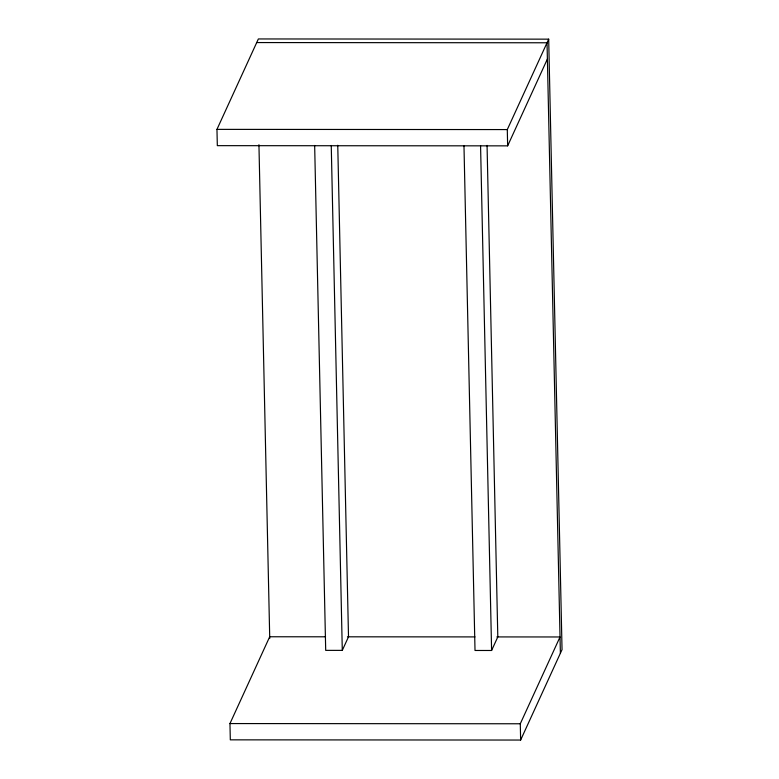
<?xml version="1.0" encoding="UTF-8"?>
<svg xmlns="http://www.w3.org/2000/svg" width="779" height="779" viewBox="0 0 779 779"><rect width="100%" height="100%" fill="white"/><g stroke="black" fill="none" stroke-linecap="round" stroke-linejoin="round"><path stroke-width="1.17" d="M547.384 59.048L507.645 145.858L217.322 145.654L216.961 129.372L258.365 38.95L548.689 39.154L562.039 649.628L520.635 740.05L230.311 739.846L229.961 723.564L269.7 636.764L325.573 636.803M507.645 145.858L507.295 129.577L548.689 39.154M314.658 145.449L325.7 650.368L342.293 650.377L348.505 636.823L337.755 145.284M463.972 145.556L475.015 650.475L491.598 650.484L497.81 636.92L487.06 145.391M520.635 740.05L520.284 723.769L560.023 636.969L496.856 636.92M256.71 42.563L547.033 42.777L560.383 653.25M216.961 129.372L507.295 129.577M347.444 636.813L474.995 636.91M229.961 723.564L520.284 723.769M480.565 145.566L491.598 650.484M331.25 145.469L342.293 650.377M258.94 144.719L269.738 638.449"/></g></svg>
